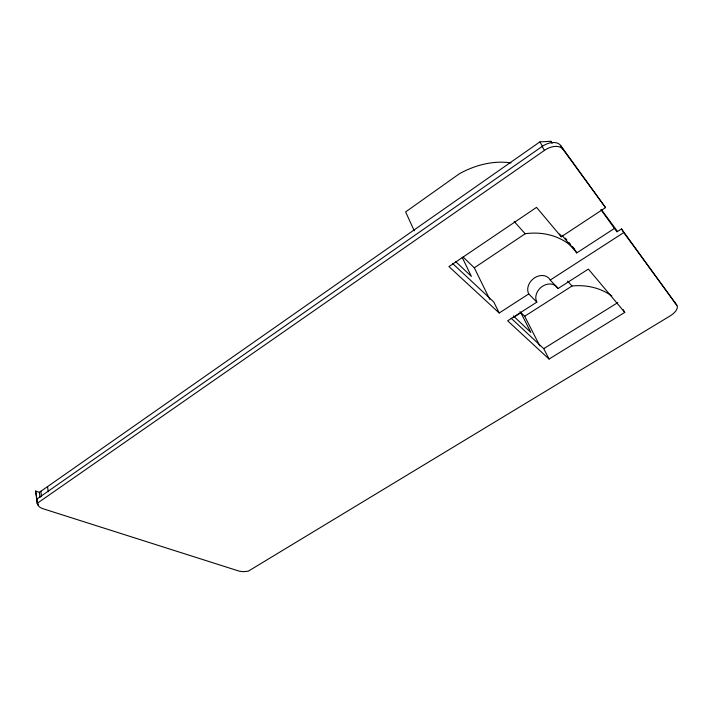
<?xml version="1.0" encoding="UTF-8"?>
<svg xmlns="http://www.w3.org/2000/svg" width="713" height="713" viewBox="0 0 713 713"><rect width="100%" height="100%" fill="white"/><g stroke="black" fill="none" stroke-linecap="round" stroke-linejoin="round"><path stroke-width="1.07" d="M552.201 143.09L550.882 141.308L539.866 141.896L47.521 486.64L39.358 492.309L35.65 491.07L35.944 492.3M600.863 209.551L616.941 231.885L621.495 228.935L676.824 305.253A11.934 5.677 -29.5 0 1 670.033 315.984L248.249 571.202L243.169 571.692L239.14 571.131L43.136 508.761A17.691 8.788 -9.8 0 1 39.001 506.551L37.228 503.325L544.447 150.39A15.356 9.563 -33.1 0 1 562.994 149.338L605.533 207.608L561.265 236.796L536.541 207.367L448.958 266.609L499.198 313.007L528.734 293.934A12.887 10.347 -41.9 0 1 534.607 277.829A12.887 10.347 -41.9 0 1 550.24 280.049L558.074 288.515L588.385 269.086L624.766 312.392L549.055 359.058L507.647 320.814L536.827 302.125L535.926 299.505A12.691 10.276 -41.5 0 1 542.566 286.225A12.691 10.276 -41.5 0 1 556.398 286.368L558.074 288.515M36.702 499.216L542.121 146.486A15.312 9.59 -33.2 0 1 560.614 145.47L605.533 207.608M463.111 257.036L474.314 267.812L525.169 233.766L526.319 233.579A76.389 61.452 -44 0 1 569.954 244.978L574.589 249.185M561.933 235.228L576.737 252.919L614.704 228.258M550.24 280.049L623.759 232.572L676.824 305.253M513.396 317.499L520.855 312.722L530.873 332.445L513.387 315.966M519.946 311.688L524.688 316.242L572.013 286.038L573.083 285.895A69.616 58.805 -41.4 0 1 611.825 296.011M511.185 318.248L543.725 348.648L617.77 302.633M452.425 263.347L493.77 301.973L499.198 313.007M455.58 261.511L471.4 276.412L462.202 257.411M528.734 293.934L536.827 302.125M514.144 221.458L525.169 233.766M567.601 281.118L572.013 286.038M565.391 238.169L566.808 239.871M568.929 242.411L570.347 244.104M572.468 246.645L574.651 249.3M601.719 210.094L617.565 231.529M621.495 228.935L623.759 232.572M560.614 145.47L562.994 149.338M550.882 141.308L551.915 143.01M539.866 141.896L542.433 146.183M542.121 146.486L544.447 150.39M623.117 309.567L624.766 312.392M575.177 250.201L576.737 252.919M559.66 233.998L561.265 236.796M543.725 348.648L549.055 359.058M524.688 316.242L539.794 345.894M474.314 267.812L489.778 299.371M414.235 230.78L405.626 211.913L459.457 173.705A84.936 64.339 -44.7 0 1 510.989 162.885M47.521 486.64L48.217 491.72M40.855 491.23L41.532 496.301M39.358 492.309L40.026 497.38M37.86 503.556L38.119 505.588M36.078 493.325L37.531 504.537M35.65 491.07L37.228 503.423M674.703 301.866A11.898 5.704 -29.6 0 1 675.229 303.283"/></g></svg>
